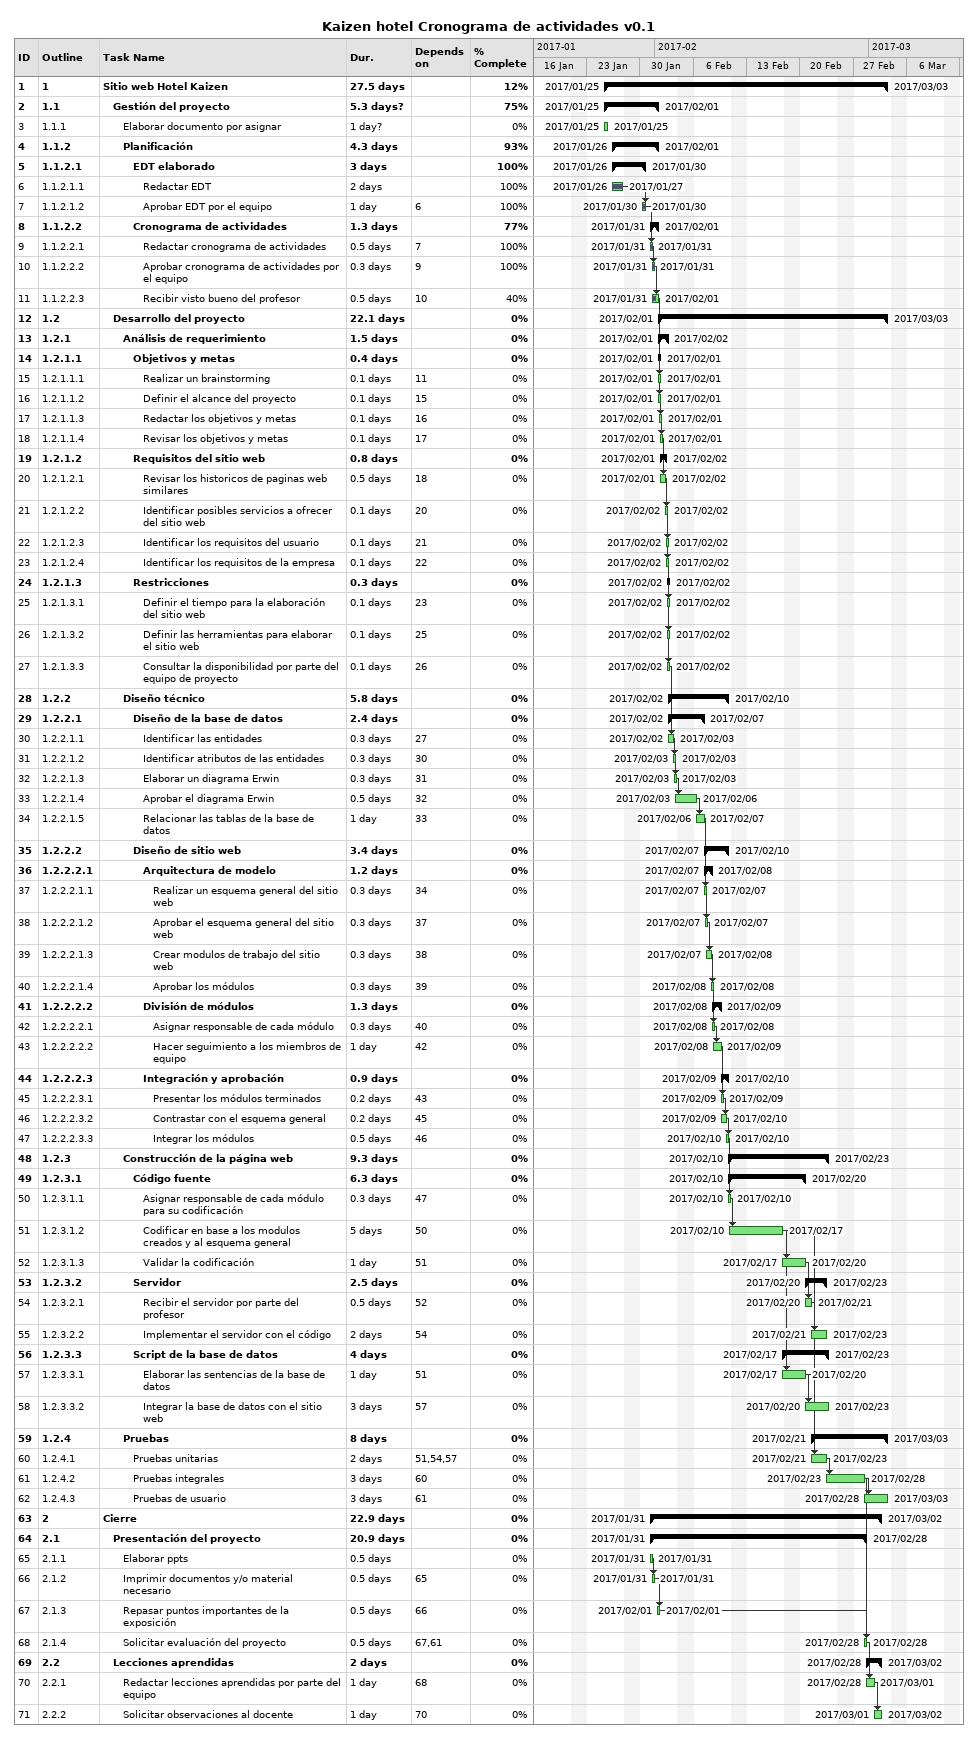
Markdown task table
Kaizen hotel Cronograma de actividades v0.1

| ID | WBS | Task | Duration | Start | Finish | Predecessors | % complete |
|---|---|---|---|---|---|---|---|
| 1 | 1 | **Sitio web Hotel Kaizen** | 27.5d | 2017-01-25 | 2017-03-03 |  | 12 |
| 2 | 1.1 | **Gestión del proyecto** | 5.3d? | 2017-01-25 | 2017-02-01 |  | 75 |
| 3 | 1.1.1 | Elaborar documento por asignar | 1d? | 2017-01-25 | 2017-01-25 |  | 0 |
| 4 | 1.1.2 | **Planificación** | 4.3d | 2017-01-26 | 2017-02-01 |  | 93 |
| 5 | 1.1.2.1 | **EDT elaborado** | 3d | 2017-01-26 | 2017-01-30 |  | 100 |
| 6 | 1.1.2.1.1 | Redactar EDT | 2d | 2017-01-26 | 2017-01-27 |  | 100 |
| 7 | 1.1.2.1.2 | Aprobar EDT por el equipo | 1d | 2017-01-30 | 2017-01-30 | 6 | 100 |
| 8 | 1.1.2.2 | **Cronograma de actividades** | 1.3d | 2017-01-31 | 2017-02-01 |  | 77 |
| 9 | 1.1.2.2.1 | Redactar cronograma de actividades | 0.5d | 2017-01-31 | 2017-01-31 | 7 | 100 |
| 10 | 1.1.2.2.2 | Aprobar cronograma de actividades por el equipo | 0.3d | 2017-01-31 | 2017-01-31 | 9 | 100 |
| 11 | 1.1.2.2.3 | Recibir visto bueno del profesor | 0.5d | 2017-01-31 | 2017-02-01 | 10 | 40 |
| 12 | 1.2 | **Desarrollo del proyecto** | 22.1d | 2017-02-01 | 2017-03-03 |  | 0 |
| 13 | 1.2.1 | **Análisis de requerimiento** | 1.5d | 2017-02-01 | 2017-02-02 |  | 0 |
| 14 | 1.2.1.1 | **Objetivos y metas** | 0.4d | 2017-02-01 | 2017-02-01 |  | 0 |
| 15 | 1.2.1.1.1 | Realizar un brainstorming | 0.1d | 2017-02-01 | 2017-02-01 | 11 | 0 |
| 16 | 1.2.1.1.2 | Definir el alcance del proyecto | 0.1d | 2017-02-01 | 2017-02-01 | 15 | 0 |
| 17 | 1.2.1.1.3 | Redactar los objetivos y metas | 0.1d | 2017-02-01 | 2017-02-01 | 16 | 0 |
| 18 | 1.2.1.1.4 | Revisar los objetivos y metas | 0.1d | 2017-02-01 | 2017-02-01 | 17 | 0 |
| 19 | 1.2.1.2 | **Requisitos del sitio web** | 0.8d | 2017-02-01 | 2017-02-02 |  | 0 |
| 20 | 1.2.1.2.1 | Revisar los historicos de paginas web similares | 0.5d | 2017-02-01 | 2017-02-02 | 18 | 0 |
| 21 | 1.2.1.2.2 | Identificar posibles servicios a ofrecer del sitio web | 0.1d | 2017-02-02 | 2017-02-02 | 20 | 0 |
| 22 | 1.2.1.2.3 | Identificar los requisitos del usuario | 0.1d | 2017-02-02 | 2017-02-02 | 21 | 0 |
| 23 | 1.2.1.2.4 | Identificar los requisitos de la empresa | 0.1d | 2017-02-02 | 2017-02-02 | 22 | 0 |
| 24 | 1.2.1.3 | **Restricciones** | 0.3d | 2017-02-02 | 2017-02-02 |  | 0 |
| 25 | 1.2.1.3.1 | Definir el tiempo para la elaboración del sitio web | 0.1d | 2017-02-02 | 2017-02-02 | 23 | 0 |
| 26 | 1.2.1.3.2 | Definir las herramientas para elaborar el sitio web | 0.1d | 2017-02-02 | 2017-02-02 | 25 | 0 |
| 27 | 1.2.1.3.3 | Consultar la disponibilidad por parte del equipo de proyecto | 0.1d | 2017-02-02 | 2017-02-02 | 26 | 0 |
| 28 | 1.2.2 | **Diseño técnico** | 5.8d | 2017-02-02 | 2017-02-10 |  | 0 |
| 29 | 1.2.2.1 | **Diseño de la base de datos** | 2.4d | 2017-02-02 | 2017-02-07 |  | 0 |
| 30 | 1.2.2.1.1 | Identificar las entidades | 0.3d | 2017-02-02 | 2017-02-03 | 27 | 0 |
| 31 | 1.2.2.1.2 | Identificar atributos de las entidades | 0.3d | 2017-02-03 | 2017-02-03 | 30 | 0 |
| 32 | 1.2.2.1.3 | Elaborar un diagrama Erwin | 0.3d | 2017-02-03 | 2017-02-03 | 31 | 0 |
| 33 | 1.2.2.1.4 | Aprobar el diagrama Erwin | 0.5d | 2017-02-03 | 2017-02-06 | 32 | 0 |
| 34 | 1.2.2.1.5 | Relacionar las tablas de la base de datos | 1d | 2017-02-06 | 2017-02-07 | 33 | 0 |
| 35 | 1.2.2.2 | **Diseño de sitio web** | 3.4d | 2017-02-07 | 2017-02-10 |  | 0 |
| 36 | 1.2.2.2.1 | **Arquitectura de modelo** | 1.2d | 2017-02-07 | 2017-02-08 |  | 0 |
| 37 | 1.2.2.2.1.1 | Realizar un esquema general del sitio web | 0.3d | 2017-02-07 | 2017-02-07 | 34 | 0 |
| 38 | 1.2.2.2.1.2 | Aprobar el esquema general del sitio web | 0.3d | 2017-02-07 | 2017-02-07 | 37 | 0 |
| 39 | 1.2.2.2.1.3 | Crear modulos de trabajo del sitio web | 0.3d | 2017-02-07 | 2017-02-08 | 38 | 0 |
| 40 | 1.2.2.2.1.4 | Aprobar los módulos | 0.3d | 2017-02-08 | 2017-02-08 | 39 | 0 |
| 41 | 1.2.2.2.2 | **División de módulos** | 1.3d | 2017-02-08 | 2017-02-09 |  | 0 |
| 42 | 1.2.2.2.2.1 | Asignar responsable de cada módulo | 0.3d | 2017-02-08 | 2017-02-08 | 40 | 0 |
| 43 | 1.2.2.2.2.2 | Hacer seguimiento a los miembros de equipo | 1d | 2017-02-08 | 2017-02-09 | 42 | 0 |
| 44 | 1.2.2.2.3 | **Integración y aprobación** | 0.9d | 2017-02-09 | 2017-02-10 |  | 0 |
| 45 | 1.2.2.2.3.1 | Presentar los módulos terminados | 0.2d | 2017-02-09 | 2017-02-09 | 43 | 0 |
| 46 | 1.2.2.2.3.2 | Contrastar con el esquema general | 0.2d | 2017-02-09 | 2017-02-10 | 45 | 0 |
| 47 | 1.2.2.2.3.3 | Integrar los módulos | 0.5d | 2017-02-10 | 2017-02-10 | 46 | 0 |
| 48 | 1.2.3 | **Construcción de la página web** | 9.3d | 2017-02-10 | 2017-02-23 |  | 0 |
| 49 | 1.2.3.1 | **Código fuente** | 6.3d | 2017-02-10 | 2017-02-20 |  | 0 |
| 50 | 1.2.3.1.1 | Asignar responsable de cada módulo para su codificación | 0.3d | 2017-02-10 | 2017-02-10 | 47 | 0 |
| 51 | 1.2.3.1.2 | Codificar en base a los modulos creados y al esquema general | 5d | 2017-02-10 | 2017-02-17 | 50 | 0 |
| 52 | 1.2.3.1.3 | Validar la codificación | 1d | 2017-02-17 | 2017-02-20 | 51 | 0 |
| 53 | 1.2.3.2 | **Servidor** | 2.5d | 2017-02-20 | 2017-02-23 |  | 0 |
| 54 | 1.2.3.2.1 | Recibir el servidor por parte del profesor | 0.5d | 2017-02-20 | 2017-02-21 | 52 | 0 |
| 55 | 1.2.3.2.2 | Implementar el servidor con el código | 2d | 2017-02-21 | 2017-02-23 | 54 | 0 |
| 56 | 1.2.3.3 | **Script de la base de datos** | 4d | 2017-02-17 | 2017-02-23 |  | 0 |
| 57 | 1.2.3.3.1 | Elaborar las sentencias de la base de datos | 1d | 2017-02-17 | 2017-02-20 | 51 | 0 |
| 58 | 1.2.3.3.2 | Integrar la base de datos con el sitio web | 3d | 2017-02-20 | 2017-02-23 | 57 | 0 |
| 59 | 1.2.4 | **Pruebas** | 8d | 2017-02-21 | 2017-03-03 |  | 0 |
| 60 | 1.2.4.1 | Pruebas unitarias | 2d | 2017-02-21 | 2017-02-23 | 51, 54, 57 | 0 |
| 61 | 1.2.4.2 | Pruebas integrales | 3d | 2017-02-23 | 2017-02-28 | 60 | 0 |
| 62 | 1.2.4.3 | Pruebas de usuario | 3d | 2017-02-28 | 2017-03-03 | 61 | 0 |
| 63 | 2 | **Cierre** | 22.9d | 2017-01-31 | 2017-03-02 |  | 0 |
| 64 | 2.1 | **Presentación del proyecto** | 20.9d | 2017-01-31 | 2017-02-28 |  | 0 |
| 65 | 2.1.1 | Elaborar ppts | 0.5d | 2017-01-31 | 2017-01-31 |  | 0 |
| 66 | 2.1.2 | Imprimir documentos y/o material necesario | 0.5d | 2017-01-31 | 2017-01-31 | 65 | 0 |
| 67 | 2.1.3 | Repasar puntos importantes de la exposición | 0.5d | 2017-02-01 | 2017-02-01 | 66 | 0 |
| 68 | 2.1.4 | Solicitar evaluación del proyecto | 0.5d | 2017-02-28 | 2017-02-28 | 67, 61 | 0 |
| 69 | 2.2 | **Lecciones aprendidas** | 2d | 2017-02-28 | 2017-03-02 |  | 0 |
| 70 | 2.2.1 | Redactar lecciones aprendidas por parte del equipo | 1d | 2017-02-28 | 2017-03-01 | 68 | 0 |
| 71 | 2.2.2 | Solicitar observaciones al docente | 1d | 2017-03-01 | 2017-03-02 | 70 | 0 |
